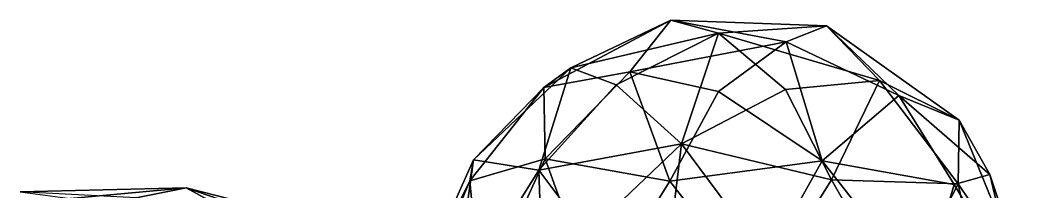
# Model space of a CAD drawing. Extents: x 373697 to 374058, y 6959904 to 6960301.
# Drawn here: x 373860.39 to 373893.84, y 6960013.94 to 6960019.66 of the extents above; entities that cross this region are included whole.
import ezdxf

# ---------------------------------------------------------------- set-up
doc = ezdxf.new("R2010")
doc.units = 0
doc.layers.add('Bht_Fk', color=7, linetype='CONTINUOUS')

msp = doc.modelspace()

# ---------------------------------------------------------------- linework, layer by layer
at = {"layer": 'Bht_Fk'}
for points in [[(373882.008, 6960019.663, 111.743), (373880.648, 6960017.943, 112.712), (373877.794, 6960017.415, 110.525)], [(373877.794, 6960017.415, 110.525), (373878.682, 6960018.074, 109.399), (373882.008, 6960019.663, 111.743)], [(373882.008, 6960019.663, 111.743), (373878.682, 6960018.074, 109.399), (373883.589, 6960019.223, 110.516)], [(373882.008, 6960019.663, 111.743), (373885.841, 6960018.943, 114.491), (373880.648, 6960017.943, 112.712)], [(373887.181, 6960019.477, 113.27), (373885.841, 6960018.943, 114.491), (373882.008, 6960019.663, 111.743)], [(373883.589, 6960019.223, 110.516), (373887.181, 6960019.477, 113.27), (373882.008, 6960019.663, 111.743)], [(373878.682, 6960018.074, 109.399), (373880.192, 6960017.508, 108.58), (373883.589, 6960019.223, 110.516)], [(373882.363, 6960015.546, 108.192), (373883.589, 6960019.223, 110.516), (373880.192, 6960017.508, 108.58)], [(373885.814, 6960017.358, 110.219), (373883.589, 6960019.223, 110.516), (373882.363, 6960015.546, 108.192)], [(373888.937, 6960017.649, 112.401), (373887.181, 6960019.477, 113.27), (373883.589, 6960019.223, 110.516)], [(373885.814, 6960017.358, 110.219), (373888.937, 6960017.649, 112.401), (373883.589, 6960019.223, 110.516)], [(373887.181, 6960019.477, 113.27), (373889.582, 6960017.15, 115.907), (373885.841, 6960018.943, 114.491)], [(373889.582, 6960017.15, 115.907), (373887.181, 6960019.477, 113.27), (373891.582, 6960016.33, 114.715)], [(373887.181, 6960019.477, 113.27), (373888.937, 6960017.649, 112.401), (373891.582, 6960016.33, 114.715)], [(373885.841, 6960018.943, 114.491), (373883.59, 6960017.287, 114.614), (373880.648, 6960017.943, 112.712)], [(373887.032, 6960014.983, 116.402), (373883.59, 6960017.287, 114.614), (373885.841, 6960018.943, 114.491)], [(373889.582, 6960017.15, 115.907), (373887.032, 6960014.983, 116.402), (373885.841, 6960018.943, 114.491)], [(373875.457, 6960015.015, 108.156), (373877.623, 6960014.671, 107.135), (373878.682, 6960018.074, 109.399)], [(373875.457, 6960015.015, 108.156), (373878.682, 6960018.074, 109.399), (373877.794, 6960017.415, 110.525)], [(373877.623, 6960014.671, 107.135), (373880.192, 6960017.508, 108.58), (373878.682, 6960018.074, 109.399)], [(373877.833, 6960015.043, 112.042), (373877.794, 6960017.415, 110.525), (373880.648, 6960017.943, 112.712)], [(373880.648, 6960017.943, 112.712), (373881.977, 6960014.303, 114.683), (373877.833, 6960015.043, 112.042)], [(373883.59, 6960017.287, 114.614), (373881.977, 6960014.303, 114.683), (373880.648, 6960017.943, 112.712)], [(373885.814, 6960017.358, 110.219), (373887.348, 6960014.345, 109.984), (373888.937, 6960017.649, 112.401)], [(373888.937, 6960017.649, 112.401), (373887.348, 6960014.345, 109.984), (373891.558, 6960014.212, 113.006)], [(373888.937, 6960017.649, 112.401), (373891.558, 6960014.212, 113.006), (373891.582, 6960016.33, 114.715)], [(373875.327, 6960014.318, 109.736), (373877.794, 6960017.415, 110.525), (373877.833, 6960015.043, 112.042)], [(373875.327, 6960014.318, 109.736), (373875.457, 6960015.015, 108.156), (373877.794, 6960017.415, 110.525)], [(373877.623, 6960014.671, 107.135), (373882.363, 6960015.546, 108.192), (373880.192, 6960017.508, 108.58)], [(373881.977, 6960014.303, 114.683), (373883.59, 6960017.287, 114.614), (373887.032, 6960014.983, 116.402)], [(373882.363, 6960015.546, 108.192), (373887.348, 6960014.345, 109.984), (373885.814, 6960017.358, 110.219)], [(373889.582, 6960017.15, 115.907), (373891.423, 6960014.188, 116.911), (373887.032, 6960014.983, 116.402)], [(373892.609, 6960014.52, 116.133), (373889.582, 6960017.15, 115.907), (373891.582, 6960016.33, 114.715)], [(373892.609, 6960014.52, 116.133), (373891.423, 6960014.188, 116.911), (373889.582, 6960017.15, 115.907)], [(373891.558, 6960014.212, 113.006), (373893.835, 6960010.823, 115.046), (373891.582, 6960016.33, 114.715)], [(373893.835, 6960010.823, 115.046), (373892.609, 6960014.52, 116.133), (373891.582, 6960016.33, 114.715)], [(373882.363, 6960015.546, 108.192), (373877.623, 6960014.671, 107.135), (373879.214, 6960012.535, 106.627)], [(373879.214, 6960012.535, 106.627), (373881.776, 6960010.65, 106.923), (373882.363, 6960015.546, 108.192)], [(373882.363, 6960015.546, 108.192), (373881.776, 6960010.65, 106.923), (373885.471, 6960011.347, 108.441)], [(373885.471, 6960011.347, 108.441), (373887.348, 6960014.345, 109.984), (373882.363, 6960015.546, 108.192)], [(373873.36, 6960010.318, 107.503), (373875.457, 6960015.015, 108.156), (373875.327, 6960014.318, 109.736)], [(373873.36, 6960010.318, 107.503), (373874.772, 6960010.082, 106.217), (373875.457, 6960015.015, 108.156)], [(373874.772, 6960010.082, 106.217), (373877.623, 6960014.671, 107.135), (373875.457, 6960015.015, 108.156)], [(373877.833, 6960015.043, 112.042), (373875.7, 6960010.354, 111.268), (373875.327, 6960014.318, 109.736)], [(373879.516, 6960010.37, 113.839), (373875.7, 6960010.354, 111.268), (373877.833, 6960015.043, 112.042)], [(373881.977, 6960014.303, 114.683), (373879.516, 6960010.37, 113.839), (373877.833, 6960015.043, 112.042)], [(373884.697, 6960010.8, 116.227), (373881.977, 6960014.303, 114.683), (373887.032, 6960014.983, 116.402)], [(373884.697, 6960010.8, 116.227), (373887.032, 6960014.983, 116.402), (373890.394, 6960010.692, 117.481)], [(373890.394, 6960010.692, 117.481), (373887.032, 6960014.983, 116.402), (373891.423, 6960014.188, 116.911)], [(373877.77, 6960010.458, 106.09), (373877.623, 6960014.671, 107.135), (373874.772, 6960010.082, 106.217)], [(373877.77, 6960010.458, 106.09), (373879.214, 6960012.535, 106.627), (373877.623, 6960014.671, 107.135)], [(373893.512, 6960010.707, 116.891), (373891.423, 6960014.188, 116.911), (373892.609, 6960014.52, 116.133)], [(373893.512, 6960010.707, 116.891), (373892.609, 6960014.52, 116.133), (373893.835, 6960010.823, 115.046)], [(373873.881, 6960010.804, 109.228), (373873.36, 6960010.318, 107.503), (373875.327, 6960014.318, 109.736)], [(373875.327, 6960014.318, 109.736), (373875.7, 6960010.354, 111.268), (373873.881, 6960010.804, 109.228)], [(373884.697, 6960010.8, 116.227), (373879.516, 6960010.37, 113.839), (373881.977, 6960014.303, 114.683)], [(373887.348, 6960014.345, 109.984), (373885.471, 6960011.347, 108.441), (373889.595, 6960010.395, 110.633)], [(373889.595, 6960010.395, 110.633), (373891.558, 6960014.212, 113.006), (373887.348, 6960014.345, 109.984)], [(373891.558, 6960014.212, 113.006), (373889.595, 6960010.395, 110.633), (373892.35, 6960010.459, 112.818)], [(373891.423, 6960014.188, 116.911), (373893.512, 6960010.707, 116.891), (373890.394, 6960010.692, 117.481)], [(373893.835, 6960010.823, 115.046), (373891.558, 6960014.212, 113.006), (373892.35, 6960010.459, 112.818)], [(373865.91, 6960014.08, 129.023), (373864.252, 6960013.742, 130.19), (373860.394, 6960013.942, 127.445)], [(373862.059, 6960013.724, 126.277), (373865.91, 6960014.08, 129.023), (373860.394, 6960013.942, 127.445)], [(373868.176, 6960012.843, 127.875), (373865.91, 6960014.08, 129.023), (373862.059, 6960013.724, 126.277)], [(373865.91, 6960014.08, 129.023), (373869.97, 6960012.687, 131.93), (373864.252, 6960013.742, 130.19)], [(373871.839, 6960012.565, 130.648), (373869.97, 6960012.687, 131.93), (373865.91, 6960014.08, 129.023)], [(373868.176, 6960012.843, 127.875), (373871.839, 6960012.565, 130.648), (373865.91, 6960014.08, 129.023)]]:
    msp.add_3dface(points, dxfattribs=at)

doc.saveas('drawing.dxf')
